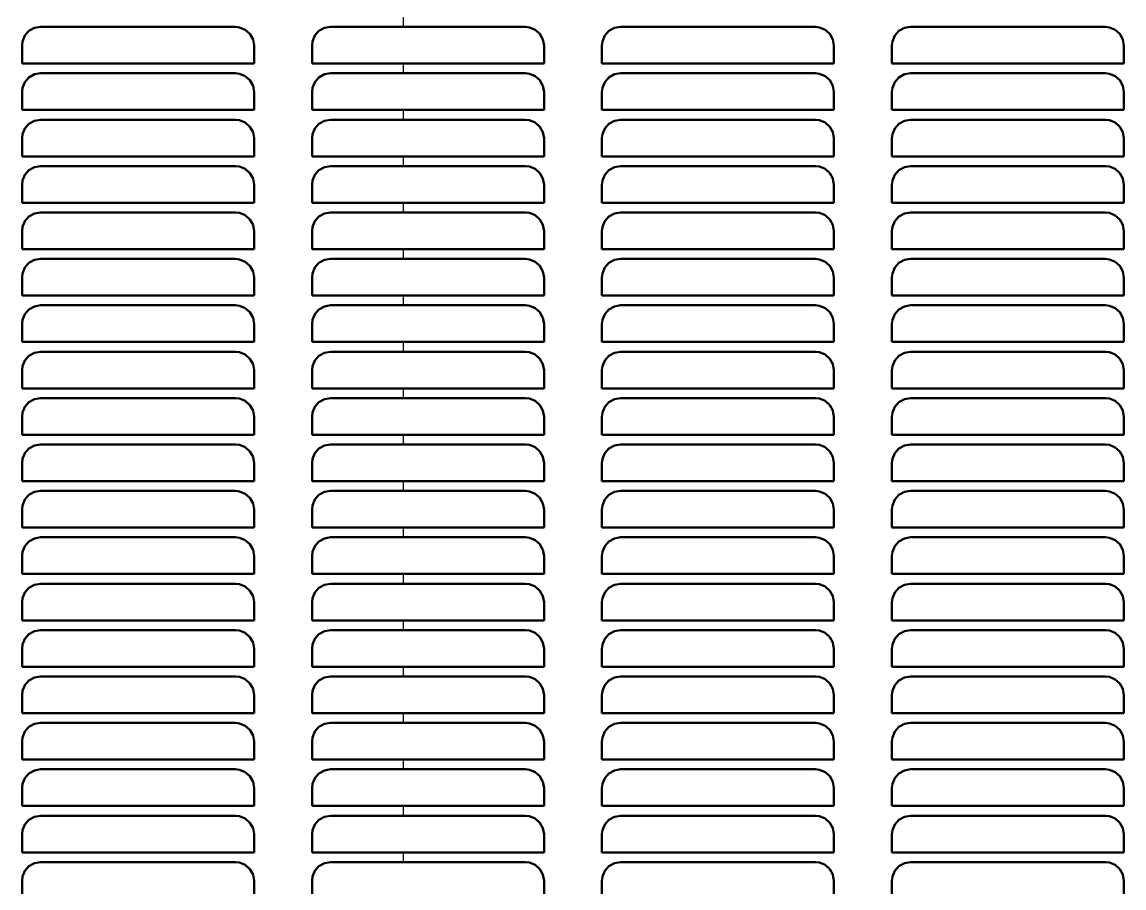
# Model space of a CAD drawing. Header units: inches. Extents: x -0.3 to 35.5, y 0 to 36.6.
# Drawn here: x 13.39 to 25.27, y 18.3 to 27.63 of the extents above; entities that cross this region are included whole.
import ezdxf

# ---------------------------------------------------------------- set-up
doc = ezdxf.new("R2010")
doc.units = ezdxf.units.IN
doc.header["$MEASUREMENT"] = 0
doc.layers.add('AM_0', color=7, linetype='Continuous', lineweight=50)
doc.layers.add('AM_4', color=3, linetype='Continuous', lineweight=25)

msp = doc.modelspace()

# ---------------------------------------------------------------- linework, layer by layer
at = {"layer": 'AM_0'}
for p, q in [((15.691, 27.581), (13.591, 27.581)), ((18.816, 27.581), (16.716, 27.581)), ((21.941, 27.581), (19.841, 27.581)), ((25.066, 27.581), (22.966, 27.581)), ((13.391, 27.381), (13.391, 27.186)), ((15.891, 27.186), (15.891, 27.381)), ((16.516, 27.381), (16.516, 27.186)), ((19.016, 27.186), (19.016, 27.381)), ((19.641, 27.381), (19.641, 27.186)), ((22.141, 27.186), (22.141, 27.381)), ((22.766, 27.381), (22.766, 27.186)), ((25.266, 27.186), (25.266, 27.381)), ((13.391, 27.186), (15.891, 27.186)), ((15.691, 27.081), (13.591, 27.081)), ((16.516, 27.186), (19.016, 27.186)), ((18.816, 27.081), (16.716, 27.081)), ((19.641, 27.186), (22.141, 27.186)), ((21.941, 27.081), (19.841, 27.081)), ((22.766, 27.186), (25.266, 27.186)), ((25.066, 27.081), (22.966, 27.081)), ((13.391, 26.881), (13.391, 26.686)), ((15.891, 26.686), (15.891, 26.881)), ((16.516, 26.881), (16.516, 26.686)), ((19.016, 26.686), (19.016, 26.881)), ((19.641, 26.881), (19.641, 26.686)), ((22.141, 26.686), (22.141, 26.881)), ((22.766, 26.881), (22.766, 26.686)), ((25.266, 26.686), (25.266, 26.881)), ((13.391, 26.686), (15.891, 26.686)), ((16.516, 26.686), (19.016, 26.686)), ((19.641, 26.686), (22.141, 26.686)), ((22.766, 26.686), (25.266, 26.686)), ((15.691, 26.581), (13.591, 26.581)), ((18.816, 26.581), (16.716, 26.581)), ((21.941, 26.581), (19.841, 26.581)), ((25.066, 26.581), (22.966, 26.581)), ((13.391, 26.381), (13.391, 26.186)), ((15.891, 26.186), (15.891, 26.381)), ((16.516, 26.381), (16.516, 26.186)), ((19.016, 26.186), (19.016, 26.381)), ((19.641, 26.381), (19.641, 26.186)), ((22.141, 26.186), (22.141, 26.381)), ((22.766, 26.381), (22.766, 26.186)), ((25.266, 26.186), (25.266, 26.381)), ((13.391, 26.186), (15.891, 26.186)), ((16.516, 26.186), (19.016, 26.186)), ((19.641, 26.186), (22.141, 26.186)), ((22.766, 26.186), (25.266, 26.186)), ((15.691, 26.081), (13.591, 26.081)), ((18.816, 26.081), (16.716, 26.081)), ((21.941, 26.081), (19.841, 26.081)), ((25.066, 26.081), (22.966, 26.081)), ((13.391, 25.881), (13.391, 25.686)), ((15.891, 25.686), (15.891, 25.881)), ((16.516, 25.881), (16.516, 25.686)), ((19.016, 25.686), (19.016, 25.881)), ((19.641, 25.881), (19.641, 25.686)), ((22.141, 25.686), (22.141, 25.881)), ((22.766, 25.881), (22.766, 25.686)), ((25.266, 25.686), (25.266, 25.881)), ((13.391, 25.686), (15.891, 25.686)), ((16.516, 25.686), (19.016, 25.686)), ((19.641, 25.686), (22.141, 25.686)), ((22.766, 25.686), (25.266, 25.686)), ((15.691, 25.581), (13.591, 25.581)), ((18.816, 25.581), (16.716, 25.581)), ((21.941, 25.581), (19.841, 25.581)), ((25.066, 25.581), (22.966, 25.581)), ((13.391, 25.381), (13.391, 25.186)), ((15.891, 25.186), (15.891, 25.381)), ((16.516, 25.381), (16.516, 25.186)), ((19.016, 25.186), (19.016, 25.381)), ((19.641, 25.381), (19.641, 25.186)), ((22.141, 25.186), (22.141, 25.381)), ((22.766, 25.381), (22.766, 25.186)), ((25.266, 25.186), (25.266, 25.381)), ((13.391, 25.186), (15.891, 25.186)), ((16.516, 25.186), (19.016, 25.186)), ((19.641, 25.186), (22.141, 25.186)), ((22.766, 25.186), (25.266, 25.186)), ((15.691, 25.081), (13.591, 25.081)), ((18.816, 25.081), (16.716, 25.081)), ((21.941, 25.081), (19.841, 25.081)), ((25.066, 25.081), (22.966, 25.081)), ((13.391, 24.881), (13.391, 24.686)), ((15.891, 24.686), (15.891, 24.881)), ((16.516, 24.881), (16.516, 24.686)), ((19.016, 24.686), (19.016, 24.881)), ((19.641, 24.881), (19.641, 24.686)), ((22.141, 24.686), (22.141, 24.881)), ((22.766, 24.881), (22.766, 24.686)), ((25.266, 24.686), (25.266, 24.881)), ((13.391, 24.686), (15.891, 24.686)), ((16.516, 24.686), (19.016, 24.686)), ((19.641, 24.686), (22.141, 24.686)), ((22.766, 24.686), (25.266, 24.686)), ((15.691, 24.581), (13.591, 24.581)), ((18.816, 24.581), (16.716, 24.581)), ((21.941, 24.581), (19.841, 24.581)), ((25.066, 24.581), (22.966, 24.581)), ((13.391, 24.381), (13.391, 24.186)), ((15.891, 24.186), (15.891, 24.381)), ((16.516, 24.381), (16.516, 24.186)), ((19.016, 24.186), (19.016, 24.381)), ((19.641, 24.381), (19.641, 24.186)), ((22.141, 24.186), (22.141, 24.381)), ((22.766, 24.381), (22.766, 24.186)), ((25.266, 24.186), (25.266, 24.381)), ((13.391, 24.186), (15.891, 24.186)), ((16.516, 24.186), (19.016, 24.186)), ((19.641, 24.186), (22.141, 24.186)), ((22.766, 24.186), (25.266, 24.186)), ((15.691, 24.081), (13.591, 24.081)), ((18.816, 24.081), (16.716, 24.081)), ((21.941, 24.081), (19.841, 24.081)), ((25.066, 24.081), (22.966, 24.081)), ((13.391, 23.881), (13.391, 23.686)), ((15.891, 23.686), (15.891, 23.881)), ((16.516, 23.881), (16.516, 23.686)), ((19.016, 23.686), (19.016, 23.881)), ((19.641, 23.881), (19.641, 23.686)), ((22.141, 23.686), (22.141, 23.881)), ((22.766, 23.881), (22.766, 23.686)), ((25.266, 23.686), (25.266, 23.881)), ((13.391, 23.686), (15.891, 23.686)), ((16.516, 23.686), (19.016, 23.686)), ((19.641, 23.686), (22.141, 23.686)), ((22.766, 23.686), (25.266, 23.686)), ((15.691, 23.581), (13.591, 23.581)), ((18.816, 23.581), (16.716, 23.581)), ((21.941, 23.581), (19.841, 23.581)), ((25.066, 23.581), (22.966, 23.581)), ((13.391, 23.381), (13.391, 23.186)), ((15.891, 23.186), (15.891, 23.381)), ((16.516, 23.381), (16.516, 23.186)), ((19.016, 23.186), (19.016, 23.381)), ((19.641, 23.381), (19.641, 23.186)), ((22.141, 23.186), (22.141, 23.381)), ((22.766, 23.381), (22.766, 23.186)), ((25.266, 23.186), (25.266, 23.381)), ((13.391, 23.186), (15.891, 23.186)), ((16.516, 23.186), (19.016, 23.186)), ((19.641, 23.186), (22.141, 23.186)), ((22.766, 23.186), (25.266, 23.186)), ((15.691, 23.081), (13.591, 23.081)), ((18.816, 23.081), (16.716, 23.081)), ((21.941, 23.081), (19.841, 23.081)), ((25.066, 23.081), (22.966, 23.081)), ((13.391, 22.881), (13.391, 22.686)), ((15.891, 22.686), (15.891, 22.881)), ((16.516, 22.881), (16.516, 22.686)), ((19.016, 22.686), (19.016, 22.881)), ((19.641, 22.881), (19.641, 22.686)), ((22.141, 22.686), (22.141, 22.881)), ((22.766, 22.881), (22.766, 22.686)), ((25.266, 22.686), (25.266, 22.881)), ((13.391, 22.686), (15.891, 22.686)), ((16.516, 22.686), (19.016, 22.686)), ((19.641, 22.686), (22.141, 22.686)), ((22.766, 22.686), (25.266, 22.686)), ((15.691, 22.581), (13.591, 22.581)), ((18.816, 22.581), (16.716, 22.581)), ((21.941, 22.581), (19.841, 22.581)), ((25.066, 22.581), (22.966, 22.581)), ((13.391, 22.381), (13.391, 22.186)), ((15.891, 22.186), (15.891, 22.381)), ((16.516, 22.381), (16.516, 22.186)), ((19.016, 22.186), (19.016, 22.381)), ((19.641, 22.381), (19.641, 22.186)), ((22.141, 22.186), (22.141, 22.381)), ((22.766, 22.381), (22.766, 22.186)), ((25.266, 22.186), (25.266, 22.381)), ((13.391, 22.186), (15.891, 22.186)), ((16.516, 22.186), (19.016, 22.186)), ((19.641, 22.186), (22.141, 22.186)), ((22.766, 22.186), (25.266, 22.186)), ((15.691, 22.081), (13.591, 22.081)), ((18.816, 22.081), (16.716, 22.081)), ((21.941, 22.081), (19.841, 22.081)), ((25.066, 22.081), (22.966, 22.081)), ((13.391, 21.881), (13.391, 21.686)), ((15.891, 21.686), (15.891, 21.881)), ((16.516, 21.881), (16.516, 21.686)), ((19.016, 21.686), (19.016, 21.881)), ((19.641, 21.881), (19.641, 21.686)), ((22.141, 21.686), (22.141, 21.881)), ((22.766, 21.881), (22.766, 21.686)), ((25.266, 21.686), (25.266, 21.881)), ((13.391, 21.686), (15.891, 21.686)), ((16.516, 21.686), (19.016, 21.686)), ((19.641, 21.686), (22.141, 21.686)), ((22.766, 21.686), (25.266, 21.686)), ((15.691, 21.581), (13.591, 21.581)), ((18.816, 21.581), (16.716, 21.581)), ((21.941, 21.581), (19.841, 21.581)), ((25.066, 21.581), (22.966, 21.581)), ((13.391, 21.381), (13.391, 21.186)), ((15.891, 21.186), (15.891, 21.381)), ((16.516, 21.381), (16.516, 21.186)), ((19.016, 21.186), (19.016, 21.381)), ((19.641, 21.381), (19.641, 21.186)), ((22.141, 21.186), (22.141, 21.381)), ((22.766, 21.381), (22.766, 21.186)), ((25.266, 21.186), (25.266, 21.381)), ((13.391, 21.186), (15.891, 21.186)), ((16.516, 21.186), (19.016, 21.186)), ((19.641, 21.186), (22.141, 21.186)), ((22.766, 21.186), (25.266, 21.186)), ((15.691, 21.081), (13.591, 21.081)), ((18.816, 21.081), (16.716, 21.081)), ((21.941, 21.081), (19.841, 21.081)), ((25.066, 21.081), (22.966, 21.081)), ((13.391, 20.881), (13.391, 20.686)), ((15.891, 20.686), (15.891, 20.881)), ((16.516, 20.881), (16.516, 20.686)), ((19.016, 20.686), (19.016, 20.881)), ((19.641, 20.881), (19.641, 20.686)), ((22.141, 20.686), (22.141, 20.881)), ((22.766, 20.881), (22.766, 20.686)), ((25.266, 20.686), (25.266, 20.881)), ((13.391, 20.686), (15.891, 20.686)), ((16.516, 20.686), (19.016, 20.686)), ((19.641, 20.686), (22.141, 20.686)), ((22.766, 20.686), (25.266, 20.686)), ((15.691, 20.581), (13.591, 20.581)), ((18.816, 20.581), (16.716, 20.581)), ((21.941, 20.581), (19.841, 20.581)), ((25.066, 20.581), (22.966, 20.581)), ((13.391, 20.381), (13.391, 20.186)), ((15.891, 20.186), (15.891, 20.381)), ((16.516, 20.381), (16.516, 20.186)), ((19.016, 20.186), (19.016, 20.381)), ((19.641, 20.381), (19.641, 20.186)), ((22.141, 20.186), (22.141, 20.381)), ((22.766, 20.381), (22.766, 20.186)), ((25.266, 20.186), (25.266, 20.381)), ((13.391, 20.186), (15.891, 20.186)), ((15.691, 20.081), (13.591, 20.081)), ((16.516, 20.186), (19.016, 20.186)), ((18.816, 20.081), (16.716, 20.081)), ((19.641, 20.186), (22.141, 20.186)), ((21.941, 20.081), (19.841, 20.081)), ((22.766, 20.186), (25.266, 20.186)), ((25.066, 20.081), (22.966, 20.081)), ((13.391, 19.881), (13.391, 19.686)), ((15.891, 19.686), (15.891, 19.881)), ((16.516, 19.881), (16.516, 19.686)), ((19.016, 19.686), (19.016, 19.881)), ((19.641, 19.881), (19.641, 19.686)), ((22.141, 19.686), (22.141, 19.881)), ((22.766, 19.881), (22.766, 19.686)), ((25.266, 19.686), (25.266, 19.881)), ((13.391, 19.686), (15.891, 19.686)), ((16.516, 19.686), (19.016, 19.686)), ((19.641, 19.686), (22.141, 19.686)), ((22.766, 19.686), (25.266, 19.686)), ((15.691, 19.581), (13.591, 19.581)), ((18.816, 19.581), (16.716, 19.581)), ((21.941, 19.581), (19.841, 19.581)), ((25.066, 19.581), (22.966, 19.581)), ((13.391, 19.381), (13.391, 19.186)), ((15.891, 19.186), (15.891, 19.381)), ((16.516, 19.381), (16.516, 19.186)), ((19.016, 19.186), (19.016, 19.381)), ((19.641, 19.381), (19.641, 19.186)), ((22.141, 19.186), (22.141, 19.381)), ((22.766, 19.381), (22.766, 19.186)), ((25.266, 19.186), (25.266, 19.381)), ((13.391, 19.186), (15.891, 19.186)), ((16.516, 19.186), (19.016, 19.186)), ((19.641, 19.186), (22.141, 19.186)), ((22.766, 19.186), (25.266, 19.186)), ((15.691, 19.081), (13.591, 19.081)), ((18.816, 19.081), (16.716, 19.081)), ((21.941, 19.081), (19.841, 19.081)), ((25.066, 19.081), (22.966, 19.081)), ((13.391, 18.881), (13.391, 18.686)), ((15.891, 18.686), (15.891, 18.881)), ((16.516, 18.881), (16.516, 18.686)), ((19.016, 18.686), (19.016, 18.881)), ((19.641, 18.881), (19.641, 18.686)), ((22.141, 18.686), (22.141, 18.881)), ((22.766, 18.881), (22.766, 18.686)), ((25.266, 18.686), (25.266, 18.881)), ((13.391, 18.686), (15.891, 18.686)), ((16.516, 18.686), (19.016, 18.686)), ((19.641, 18.686), (22.141, 18.686)), ((22.766, 18.686), (25.266, 18.686)), ((15.691, 18.581), (13.591, 18.581)), ((18.816, 18.581), (16.716, 18.581)), ((21.941, 18.581), (19.841, 18.581)), ((25.066, 18.581), (22.966, 18.581)), ((13.391, 18.381), (13.391, 18.186)), ((15.891, 18.186), (15.891, 18.381)), ((16.516, 18.381), (16.516, 18.186)), ((19.016, 18.186), (19.016, 18.381)), ((19.641, 18.381), (19.641, 18.186)), ((22.141, 18.186), (22.141, 18.381)), ((22.766, 18.381), (22.766, 18.186)), ((25.266, 18.186), (25.266, 18.381))]:
    msp.add_line(p, q, dxfattribs=at)
for points in [[(13.591, 27.581), (13.525, 27.57), (13.466, 27.537), (13.421, 27.487), (13.396, 27.425), (13.391, 27.381)], [(15.891, 27.381), (15.88, 27.447), (15.847, 27.506), (15.797, 27.551), (15.735, 27.576), (15.691, 27.581)], [(16.716, 27.581), (16.65, 27.57), (16.591, 27.537), (16.546, 27.487), (16.521, 27.425), (16.516, 27.381)], [(19.016, 27.381), (19.005, 27.447), (18.972, 27.506), (18.922, 27.551), (18.86, 27.576), (18.816, 27.581)], [(19.841, 27.581), (19.775, 27.57), (19.716, 27.537), (19.671, 27.487), (19.646, 27.425), (19.641, 27.381)], [(22.141, 27.381), (22.13, 27.447), (22.097, 27.506), (22.047, 27.551), (21.985, 27.576), (21.941, 27.581)], [(22.966, 27.581), (22.9, 27.57), (22.841, 27.537), (22.796, 27.487), (22.771, 27.425), (22.766, 27.381)], [(25.266, 27.381), (25.255, 27.447), (25.222, 27.506), (25.172, 27.55), (25.11, 27.576), (25.066, 27.581)], [(13.591, 27.081), (13.525, 27.07), (13.466, 27.037), (13.421, 26.987), (13.396, 26.925), (13.391, 26.881)], [(15.891, 26.881), (15.88, 26.947), (15.847, 27.006), (15.797, 27.051), (15.735, 27.076), (15.691, 27.081)], [(16.716, 27.081), (16.65, 27.07), (16.591, 27.037), (16.546, 26.987), (16.521, 26.925), (16.516, 26.881)], [(19.016, 26.881), (19.005, 26.947), (18.972, 27.006), (18.922, 27.051), (18.86, 27.076), (18.816, 27.081)], [(19.841, 27.081), (19.775, 27.07), (19.716, 27.037), (19.671, 26.987), (19.646, 26.925), (19.641, 26.881)], [(22.141, 26.881), (22.13, 26.947), (22.097, 27.006), (22.047, 27.051), (21.985, 27.076), (21.941, 27.081)], [(22.966, 27.081), (22.9, 27.07), (22.841, 27.037), (22.796, 26.987), (22.771, 26.925), (22.766, 26.881)], [(25.266, 26.881), (25.255, 26.947), (25.222, 27.006), (25.172, 27.05), (25.11, 27.076), (25.066, 27.081)], [(13.591, 26.581), (13.525, 26.57), (13.466, 26.537), (13.421, 26.487), (13.396, 26.425), (13.391, 26.381)], [(15.891, 26.381), (15.88, 26.447), (15.847, 26.506), (15.797, 26.551), (15.735, 26.576), (15.691, 26.581)], [(16.716, 26.581), (16.65, 26.57), (16.591, 26.537), (16.546, 26.487), (16.521, 26.425), (16.516, 26.381)], [(19.016, 26.381), (19.005, 26.447), (18.972, 26.506), (18.922, 26.551), (18.86, 26.576), (18.816, 26.581)], [(19.841, 26.581), (19.775, 26.57), (19.716, 26.537), (19.671, 26.487), (19.646, 26.425), (19.641, 26.381)], [(22.141, 26.381), (22.13, 26.447), (22.097, 26.506), (22.047, 26.551), (21.985, 26.576), (21.941, 26.581)], [(22.966, 26.581), (22.9, 26.57), (22.841, 26.537), (22.796, 26.487), (22.771, 26.425), (22.766, 26.381)], [(25.266, 26.381), (25.255, 26.447), (25.222, 26.506), (25.172, 26.55), (25.11, 26.576), (25.066, 26.581)], [(13.591, 26.081), (13.525, 26.07), (13.466, 26.037), (13.421, 25.987), (13.396, 25.925), (13.391, 25.881)], [(15.891, 25.881), (15.88, 25.947), (15.847, 26.006), (15.797, 26.051), (15.735, 26.076), (15.691, 26.081)], [(16.716, 26.081), (16.65, 26.07), (16.591, 26.037), (16.546, 25.987), (16.521, 25.925), (16.516, 25.881)], [(19.016, 25.881), (19.005, 25.947), (18.972, 26.006), (18.922, 26.051), (18.86, 26.076), (18.816, 26.081)], [(19.841, 26.081), (19.775, 26.07), (19.716, 26.037), (19.671, 25.987), (19.646, 25.925), (19.641, 25.881)], [(22.141, 25.881), (22.13, 25.947), (22.097, 26.006), (22.047, 26.051), (21.985, 26.076), (21.941, 26.081)], [(22.966, 26.081), (22.9, 26.07), (22.841, 26.037), (22.796, 25.987), (22.771, 25.925), (22.766, 25.881)], [(25.266, 25.881), (25.255, 25.947), (25.222, 26.006), (25.172, 26.05), (25.11, 26.076), (25.066, 26.081)], [(13.591, 25.581), (13.525, 25.57), (13.466, 25.537), (13.421, 25.487), (13.396, 25.425), (13.391, 25.381)], [(15.891, 25.381), (15.88, 25.447), (15.847, 25.506), (15.797, 25.551), (15.735, 25.576), (15.691, 25.581)], [(16.716, 25.581), (16.65, 25.57), (16.591, 25.537), (16.546, 25.487), (16.521, 25.425), (16.516, 25.381)], [(19.016, 25.381), (19.005, 25.447), (18.972, 25.506), (18.922, 25.551), (18.86, 25.576), (18.816, 25.581)], [(19.841, 25.581), (19.775, 25.57), (19.716, 25.537), (19.671, 25.487), (19.646, 25.425), (19.641, 25.381)], [(22.141, 25.381), (22.13, 25.447), (22.097, 25.506), (22.047, 25.551), (21.985, 25.576), (21.941, 25.581)], [(22.966, 25.581), (22.9, 25.57), (22.841, 25.537), (22.796, 25.487), (22.771, 25.425), (22.766, 25.381)], [(25.266, 25.381), (25.255, 25.447), (25.222, 25.506), (25.172, 25.55), (25.11, 25.576), (25.066, 25.581)], [(13.591, 25.081), (13.525, 25.07), (13.466, 25.037), (13.421, 24.987), (13.396, 24.925), (13.391, 24.881)], [(15.891, 24.881), (15.88, 24.947), (15.847, 25.006), (15.797, 25.051), (15.735, 25.076), (15.691, 25.081)], [(16.716, 25.081), (16.65, 25.07), (16.591, 25.037), (16.546, 24.987), (16.521, 24.925), (16.516, 24.881)], [(19.016, 24.881), (19.005, 24.947), (18.972, 25.006), (18.922, 25.051), (18.86, 25.076), (18.816, 25.081)], [(19.841, 25.081), (19.775, 25.07), (19.716, 25.037), (19.671, 24.987), (19.646, 24.925), (19.641, 24.881)], [(22.141, 24.881), (22.13, 24.947), (22.097, 25.006), (22.047, 25.051), (21.985, 25.076), (21.941, 25.081)], [(22.966, 25.081), (22.9, 25.07), (22.841, 25.037), (22.796, 24.987), (22.771, 24.925), (22.766, 24.881)], [(25.266, 24.881), (25.255, 24.947), (25.222, 25.006), (25.172, 25.05), (25.11, 25.076), (25.066, 25.081)], [(13.591, 24.581), (13.525, 24.57), (13.466, 24.537), (13.421, 24.487), (13.396, 24.425), (13.391, 24.381)], [(15.891, 24.381), (15.88, 24.447), (15.847, 24.506), (15.797, 24.551), (15.735, 24.576), (15.691, 24.581)], [(16.716, 24.581), (16.65, 24.57), (16.591, 24.537), (16.546, 24.487), (16.521, 24.425), (16.516, 24.381)], [(19.016, 24.381), (19.005, 24.447), (18.972, 24.506), (18.922, 24.551), (18.86, 24.576), (18.816, 24.581)], [(19.841, 24.581), (19.775, 24.57), (19.716, 24.537), (19.671, 24.487), (19.646, 24.425), (19.641, 24.381)], [(22.141, 24.381), (22.13, 24.447), (22.097, 24.506), (22.047, 24.551), (21.985, 24.576), (21.941, 24.581)], [(22.966, 24.581), (22.9, 24.57), (22.841, 24.537), (22.796, 24.487), (22.771, 24.425), (22.766, 24.381)], [(25.266, 24.381), (25.255, 24.447), (25.222, 24.506), (25.172, 24.55), (25.11, 24.576), (25.066, 24.581)], [(13.591, 24.081), (13.525, 24.07), (13.466, 24.037), (13.421, 23.987), (13.396, 23.925), (13.391, 23.881)], [(15.891, 23.881), (15.88, 23.947), (15.847, 24.006), (15.797, 24.051), (15.735, 24.076), (15.691, 24.081)], [(16.716, 24.081), (16.65, 24.07), (16.591, 24.037), (16.546, 23.987), (16.521, 23.925), (16.516, 23.881)], [(19.016, 23.881), (19.005, 23.947), (18.972, 24.006), (18.922, 24.051), (18.86, 24.076), (18.816, 24.081)], [(19.841, 24.081), (19.775, 24.07), (19.716, 24.037), (19.671, 23.987), (19.646, 23.925), (19.641, 23.881)], [(22.141, 23.881), (22.13, 23.947), (22.097, 24.006), (22.047, 24.051), (21.985, 24.076), (21.941, 24.081)], [(22.966, 24.081), (22.9, 24.07), (22.841, 24.037), (22.796, 23.987), (22.771, 23.925), (22.766, 23.881)], [(25.266, 23.881), (25.255, 23.947), (25.222, 24.006), (25.172, 24.05), (25.11, 24.076), (25.066, 24.081)], [(13.591, 23.581), (13.525, 23.57), (13.466, 23.537), (13.421, 23.487), (13.396, 23.425), (13.391, 23.381)], [(15.891, 23.381), (15.88, 23.447), (15.847, 23.506), (15.797, 23.551), (15.735, 23.576), (15.691, 23.581)], [(16.716, 23.581), (16.65, 23.57), (16.591, 23.537), (16.546, 23.487), (16.521, 23.425), (16.516, 23.381)], [(19.016, 23.381), (19.005, 23.447), (18.972, 23.506), (18.922, 23.551), (18.86, 23.576), (18.816, 23.581)], [(19.841, 23.581), (19.775, 23.57), (19.716, 23.537), (19.671, 23.487), (19.646, 23.425), (19.641, 23.381)], [(22.141, 23.381), (22.13, 23.447), (22.097, 23.506), (22.047, 23.551), (21.985, 23.576), (21.941, 23.581)], [(22.966, 23.581), (22.9, 23.57), (22.841, 23.537), (22.796, 23.487), (22.771, 23.425), (22.766, 23.381)], [(25.266, 23.381), (25.255, 23.447), (25.222, 23.506), (25.172, 23.55), (25.11, 23.576), (25.066, 23.581)], [(13.591, 23.081), (13.525, 23.07), (13.466, 23.037), (13.421, 22.987), (13.396, 22.925), (13.391, 22.881)], [(15.891, 22.881), (15.88, 22.947), (15.847, 23.006), (15.797, 23.051), (15.735, 23.076), (15.691, 23.081)], [(16.716, 23.081), (16.65, 23.07), (16.591, 23.037), (16.546, 22.987), (16.521, 22.925), (16.516, 22.881)], [(19.016, 22.881), (19.005, 22.947), (18.972, 23.006), (18.922, 23.051), (18.86, 23.076), (18.816, 23.081)], [(19.841, 23.081), (19.775, 23.07), (19.716, 23.037), (19.671, 22.987), (19.646, 22.925), (19.641, 22.881)], [(22.141, 22.881), (22.13, 22.947), (22.097, 23.006), (22.047, 23.051), (21.985, 23.076), (21.941, 23.081)], [(22.966, 23.081), (22.9, 23.07), (22.841, 23.037), (22.796, 22.987), (22.771, 22.925), (22.766, 22.881)], [(25.266, 22.881), (25.255, 22.947), (25.222, 23.006), (25.172, 23.05), (25.11, 23.076), (25.066, 23.081)], [(13.591, 22.581), (13.525, 22.57), (13.466, 22.537), (13.421, 22.487), (13.396, 22.425), (13.391, 22.381)], [(15.891, 22.381), (15.88, 22.447), (15.847, 22.506), (15.797, 22.551), (15.735, 22.576), (15.691, 22.581)], [(16.716, 22.581), (16.65, 22.57), (16.591, 22.537), (16.546, 22.487), (16.521, 22.425), (16.516, 22.381)], [(19.016, 22.381), (19.005, 22.447), (18.972, 22.506), (18.922, 22.551), (18.86, 22.576), (18.816, 22.581)], [(19.841, 22.581), (19.775, 22.57), (19.716, 22.537), (19.671, 22.487), (19.646, 22.425), (19.641, 22.381)], [(22.141, 22.381), (22.13, 22.447), (22.097, 22.506), (22.047, 22.551), (21.985, 22.576), (21.941, 22.581)], [(22.966, 22.581), (22.9, 22.57), (22.841, 22.537), (22.796, 22.487), (22.771, 22.425), (22.766, 22.381)], [(25.266, 22.381), (25.255, 22.447), (25.222, 22.506), (25.172, 22.55), (25.11, 22.576), (25.066, 22.581)], [(13.591, 22.081), (13.525, 22.07), (13.466, 22.037), (13.421, 21.987), (13.396, 21.925), (13.391, 21.881)], [(15.891, 21.881), (15.88, 21.947), (15.847, 22.006), (15.797, 22.051), (15.735, 22.076), (15.691, 22.081)], [(16.716, 22.081), (16.65, 22.07), (16.591, 22.037), (16.546, 21.987), (16.521, 21.925), (16.516, 21.881)], [(19.016, 21.881), (19.005, 21.947), (18.972, 22.006), (18.922, 22.051), (18.86, 22.076), (18.816, 22.081)], [(19.841, 22.081), (19.775, 22.07), (19.716, 22.037), (19.671, 21.987), (19.646, 21.925), (19.641, 21.881)], [(22.141, 21.881), (22.13, 21.947), (22.097, 22.006), (22.047, 22.051), (21.985, 22.076), (21.941, 22.081)], [(22.966, 22.081), (22.9, 22.07), (22.841, 22.037), (22.796, 21.987), (22.771, 21.925), (22.766, 21.881)], [(25.266, 21.881), (25.255, 21.947), (25.222, 22.006), (25.172, 22.05), (25.11, 22.076), (25.066, 22.081)], [(13.591, 21.581), (13.525, 21.57), (13.466, 21.537), (13.421, 21.487), (13.396, 21.425), (13.391, 21.381)], [(15.891, 21.381), (15.88, 21.447), (15.847, 21.506), (15.797, 21.551), (15.735, 21.576), (15.691, 21.581)], [(16.716, 21.581), (16.65, 21.57), (16.591, 21.537), (16.546, 21.487), (16.521, 21.425), (16.516, 21.381)], [(19.016, 21.381), (19.005, 21.447), (18.972, 21.506), (18.922, 21.551), (18.86, 21.576), (18.816, 21.581)], [(19.841, 21.581), (19.775, 21.57), (19.716, 21.537), (19.671, 21.487), (19.646, 21.425), (19.641, 21.381)], [(22.141, 21.381), (22.13, 21.447), (22.097, 21.506), (22.047, 21.551), (21.985, 21.576), (21.941, 21.581)], [(22.966, 21.581), (22.9, 21.57), (22.841, 21.537), (22.796, 21.487), (22.771, 21.425), (22.766, 21.381)], [(25.266, 21.381), (25.255, 21.447), (25.222, 21.506), (25.172, 21.55), (25.11, 21.576), (25.066, 21.581)], [(13.591, 21.081), (13.525, 21.07), (13.466, 21.037), (13.421, 20.987), (13.396, 20.925), (13.391, 20.881)], [(15.891, 20.881), (15.88, 20.947), (15.847, 21.006), (15.797, 21.051), (15.735, 21.076), (15.691, 21.081)], [(16.716, 21.081), (16.65, 21.07), (16.591, 21.037), (16.546, 20.987), (16.521, 20.925), (16.516, 20.881)], [(19.016, 20.881), (19.005, 20.947), (18.972, 21.006), (18.922, 21.051), (18.86, 21.076), (18.816, 21.081)], [(19.841, 21.081), (19.775, 21.07), (19.716, 21.037), (19.671, 20.987), (19.646, 20.925), (19.641, 20.881)], [(22.141, 20.881), (22.13, 20.947), (22.097, 21.006), (22.047, 21.051), (21.985, 21.076), (21.941, 21.081)], [(22.966, 21.081), (22.9, 21.07), (22.841, 21.037), (22.796, 20.987), (22.771, 20.925), (22.766, 20.881)], [(25.266, 20.881), (25.255, 20.947), (25.222, 21.006), (25.172, 21.05), (25.11, 21.076), (25.066, 21.081)], [(13.591, 20.581), (13.525, 20.57), (13.466, 20.537), (13.421, 20.487), (13.396, 20.425), (13.391, 20.381)], [(15.891, 20.381), (15.88, 20.447), (15.847, 20.506), (15.797, 20.551), (15.735, 20.576), (15.691, 20.581)], [(16.716, 20.581), (16.65, 20.57), (16.591, 20.537), (16.546, 20.487), (16.521, 20.425), (16.516, 20.381)], [(19.016, 20.381), (19.005, 20.447), (18.972, 20.506), (18.922, 20.551), (18.86, 20.576), (18.816, 20.581)], [(19.841, 20.581), (19.775, 20.57), (19.716, 20.537), (19.671, 20.487), (19.646, 20.425), (19.641, 20.381)], [(22.141, 20.381), (22.13, 20.447), (22.097, 20.506), (22.047, 20.551), (21.985, 20.576), (21.941, 20.581)], [(22.966, 20.581), (22.9, 20.57), (22.841, 20.537), (22.796, 20.487), (22.771, 20.425), (22.766, 20.381)], [(25.266, 20.381), (25.255, 20.447), (25.222, 20.506), (25.172, 20.55), (25.11, 20.576), (25.066, 20.581)], [(13.591, 20.081), (13.525, 20.07), (13.466, 20.037), (13.421, 19.987), (13.396, 19.925), (13.391, 19.881)], [(15.891, 19.881), (15.88, 19.947), (15.847, 20.006), (15.797, 20.051), (15.735, 20.076), (15.691, 20.081)], [(16.716, 20.081), (16.65, 20.07), (16.591, 20.037), (16.546, 19.987), (16.521, 19.925), (16.516, 19.881)], [(19.016, 19.881), (19.005, 19.947), (18.972, 20.006), (18.922, 20.051), (18.86, 20.076), (18.816, 20.081)], [(19.841, 20.081), (19.775, 20.07), (19.716, 20.037), (19.671, 19.987), (19.646, 19.925), (19.641, 19.881)], [(22.141, 19.881), (22.13, 19.947), (22.097, 20.006), (22.047, 20.051), (21.985, 20.076), (21.941, 20.081)], [(22.966, 20.081), (22.9, 20.07), (22.841, 20.037), (22.796, 19.987), (22.771, 19.925), (22.766, 19.881)], [(25.266, 19.881), (25.255, 19.947), (25.222, 20.006), (25.172, 20.05), (25.11, 20.076), (25.066, 20.081)], [(13.591, 19.581), (13.525, 19.57), (13.466, 19.537), (13.421, 19.487), (13.396, 19.425), (13.391, 19.381)], [(15.891, 19.381), (15.88, 19.447), (15.847, 19.506), (15.797, 19.551), (15.735, 19.576), (15.691, 19.581)], [(16.716, 19.581), (16.65, 19.57), (16.591, 19.537), (16.546, 19.487), (16.521, 19.425), (16.516, 19.381)], [(19.016, 19.381), (19.005, 19.447), (18.972, 19.506), (18.922, 19.551), (18.86, 19.576), (18.816, 19.581)], [(19.841, 19.581), (19.775, 19.57), (19.716, 19.537), (19.671, 19.487), (19.646, 19.425), (19.641, 19.381)], [(22.141, 19.381), (22.13, 19.447), (22.097, 19.506), (22.047, 19.551), (21.985, 19.576), (21.941, 19.581)], [(22.966, 19.581), (22.9, 19.57), (22.841, 19.537), (22.796, 19.487), (22.771, 19.425), (22.766, 19.381)], [(25.266, 19.381), (25.255, 19.447), (25.222, 19.506), (25.172, 19.55), (25.11, 19.576), (25.066, 19.581)], [(13.591, 19.081), (13.525, 19.07), (13.466, 19.037), (13.421, 18.987), (13.396, 18.925), (13.391, 18.881)], [(15.891, 18.881), (15.88, 18.947), (15.847, 19.006), (15.797, 19.051), (15.735, 19.076), (15.691, 19.081)], [(16.716, 19.081), (16.65, 19.07), (16.591, 19.037), (16.546, 18.987), (16.521, 18.925), (16.516, 18.881)], [(19.016, 18.881), (19.005, 18.947), (18.972, 19.006), (18.922, 19.051), (18.86, 19.076), (18.816, 19.081)], [(19.841, 19.081), (19.775, 19.07), (19.716, 19.037), (19.671, 18.987), (19.646, 18.925), (19.641, 18.881)], [(22.141, 18.881), (22.13, 18.947), (22.097, 19.006), (22.047, 19.051), (21.985, 19.076), (21.941, 19.081)], [(22.966, 19.081), (22.9, 19.07), (22.841, 19.037), (22.796, 18.987), (22.771, 18.925), (22.766, 18.881)], [(25.266, 18.881), (25.255, 18.947), (25.222, 19.006), (25.172, 19.05), (25.11, 19.076), (25.066, 19.081)], [(13.591, 18.581), (13.525, 18.57), (13.466, 18.537), (13.421, 18.487), (13.396, 18.425), (13.391, 18.381)], [(15.891, 18.381), (15.88, 18.447), (15.847, 18.506), (15.797, 18.551), (15.735, 18.576), (15.691, 18.581)], [(16.716, 18.581), (16.65, 18.57), (16.591, 18.537), (16.546, 18.487), (16.521, 18.425), (16.516, 18.381)], [(19.016, 18.381), (19.005, 18.447), (18.972, 18.506), (18.922, 18.551), (18.86, 18.576), (18.816, 18.581)], [(19.841, 18.581), (19.775, 18.57), (19.716, 18.537), (19.671, 18.487), (19.646, 18.425), (19.641, 18.381)], [(22.141, 18.381), (22.13, 18.447), (22.097, 18.506), (22.047, 18.551), (21.985, 18.576), (21.941, 18.581)], [(22.966, 18.581), (22.9, 18.57), (22.841, 18.537), (22.796, 18.487), (22.771, 18.425), (22.766, 18.381)], [(25.266, 18.381), (25.255, 18.447), (25.222, 18.506), (25.172, 18.55), (25.11, 18.576), (25.066, 18.581)]]:
    msp.add_lwpolyline(points, dxfattribs=at)
at = {"layer": 'AM_4'}
for p, q in [((17.5, 27.686), (17.5, 27.581)), ((17.5, 27.186), (17.5, 27.081)), ((17.5, 26.686), (17.5, 26.581)), ((17.5, 26.186), (17.5, 26.081)), ((17.5, 25.686), (17.5, 25.581)), ((17.5, 25.186), (17.5, 25.081)), ((17.5, 24.686), (17.5, 24.581)), ((17.5, 24.186), (17.5, 24.081)), ((17.5, 23.686), (17.5, 23.581)), ((17.5, 23.186), (17.5, 23.081)), ((17.5, 22.686), (17.5, 22.581)), ((17.5, 22.186), (17.5, 22.081)), ((17.5, 21.686), (17.5, 21.581)), ((17.5, 21.186), (17.5, 21.081)), ((17.5, 20.686), (17.5, 20.581)), ((17.5, 20.186), (17.5, 20.081)), ((17.5, 19.686), (17.5, 19.581)), ((17.5, 19.186), (17.5, 19.081)), ((17.5, 18.686), (17.5, 18.581))]:
    msp.add_line(p, q, dxfattribs=at)

doc.saveas('drawing.dxf')
